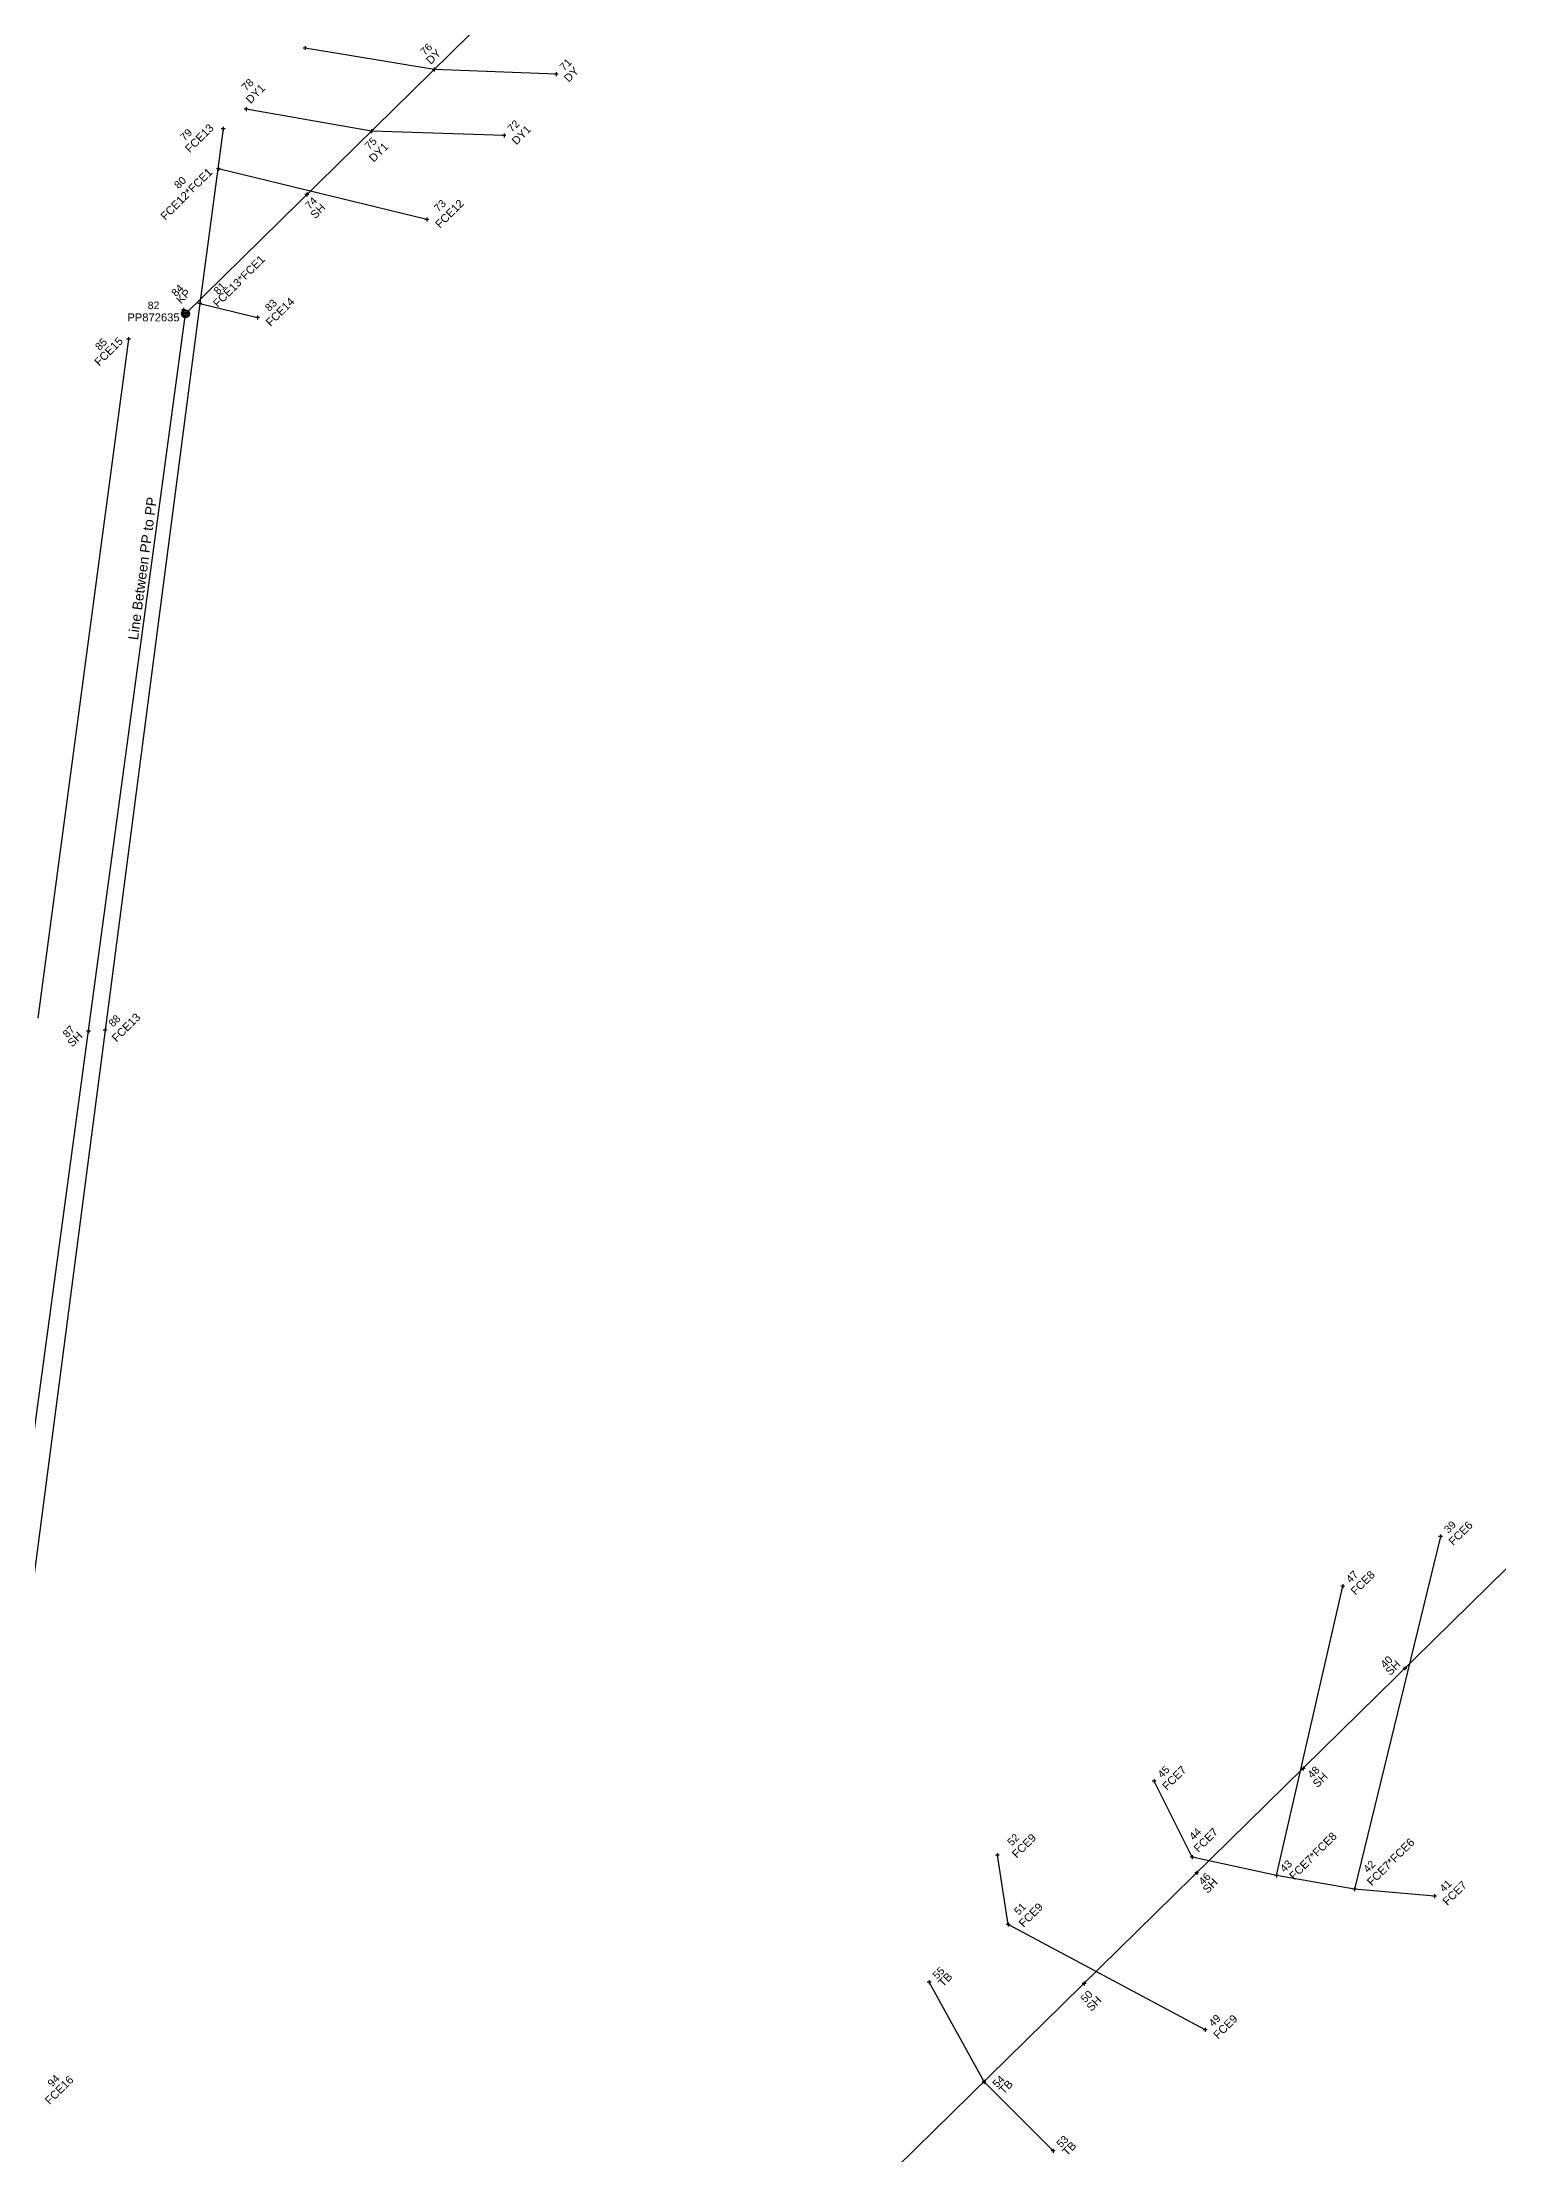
# Paper-space layout 'Survey' of a CAD drawing. Header units: metres, sheet in millimetres. Extents: x -21 to 813, y -3 to 583.
# Drawn here: x 268.4 to 400.6, y 200.4 to 392.1 of the extents above; entities that cross this region are included whole.
import ezdxf

# ---------------------------------------------------------------- set-up
doc = ezdxf.new("R2010")
doc.units = ezdxf.units.M
doc.layers.get('0').update_dxf_attribs({"color": 6})
doc.layers.add('Notes', color=7, linetype='Continuous')
doc.layers.add('TEXT1', color=7, linetype='Continuous')
doc.layers.get('0').freeze()
doc.styles.add('ARIAL', font='arial.ttf', dxfattribs={"height": 2})
doc.styles.get("Standard").update_dxf_attribs({"font": 'arial.ttf'})

# ---------------------------------------------------------------- blocks, each defined once
blk = doc.blocks.new('POWER POLE')
h = blk.add_hatch(color=256)
h.paths.add_polyline_path([(-1, 0, 1), (1, 0, 1)])
h.paths.add_polyline_path([(0.74, 0, -1), (-0.74, 0, -1)], flags=16)
for radius in [0.996, 0.563]:
    blk.add_circle((0, 0), radius)
at = {"layer": 'TEXT1', "style": 'ARIAL'}
blk.add_text('PP', height=0.56, rotation=302.7042, dxfattribs=at).set_placement((-0.52, 0.26))

psp = doc.layouts.new('Survey')

# ---------------------------------------------------------------- linework, layer by layer
at = {"layer": 'Notes'}
for p, q in [((281.42, 367.48), (461.27, 544.17)), ((292.27, 391.78), (292.27, 391.42)), ((303.99, 389.65), (292.27, 391.6)), ((303.99, 389.83), (303.99, 389.47)), ((315.07, 389.24), (303.99, 389.65)), ((315.07, 389.42), (315.07, 389.06)), ((286.92, 386.24), (286.92, 385.88)), ((298.3, 384.06), (286.92, 386.06)), ((284.85, 384.27), (282.72, 368.42)), ((284.85, 384.45), (284.85, 384.09)), ((298.3, 384.24), (298.3, 383.88)), ((310.33, 383.67), (298.3, 384.06)), ((310.33, 383.85), (310.33, 383.49)), ((284.43, 380.8), (284.43, 380.44)), ((303.33, 376.03), (284.43, 380.62)), ((292.44, 378.48), (292.44, 378.12)), ((303.33, 376.21), (303.33, 375.85)), ((282.72, 368.42), (274.12, 302.46)), ((282.72, 368.6), (282.72, 368.24)), ((282.72, 368.42), (287.96, 367.13)), ((262.41, 227.06), (281.42, 367.48)), ((281.25, 368.01), (281.25, 367.65)), ((281.42, 367.66), (281.42, 367.3)), ((287.96, 367.31), (287.96, 366.95)), ((276.26, 365.19), (268.02, 303.54)), ((276.26, 365.37), (276.26, 365.01)), ((345.99, 199.26), (482.63, 333.5)), ((274.12, 302.46), (264.3, 227.21)), ((272.61, 302.55), (272.61, 302.19)), ((274.12, 302.64), (274.12, 302.28)), ((395.32, 256.51), (387.52, 224.5)), ((395.32, 256.69), (395.32, 256.33)), ((380.44, 225.74), (386.44, 252.01)), ((386.44, 252.19), (386.44, 251.83)), ((392.08, 244.72), (392.08, 244.36)), ((369.33, 234.48), (369.33, 234.12)), ((372.78, 227.41), (369.33, 234.3)), ((382.85, 235.64), (382.85, 235.28)), ((355.1, 227.76), (355.1, 227.4)), ((356.07, 221.29), (355.1, 227.58)), ((372.78, 227.59), (372.78, 227.23)), ((380.44, 225.74), (372.78, 227.41)), ((373.19, 226.16), (373.19, 225.8)), ((380.44, 225.92), (380.44, 225.56)), ((387.52, 224.5), (380.44, 225.74)), ((387.52, 224.68), (387.52, 224.32)), ((394.78, 223.85), (387.52, 224.5)), ((394.78, 224.03), (394.78, 223.67)), ((356.07, 221.47), (356.07, 221.11)), ((373.97, 211.72), (356.07, 221.29)), ((348.92, 216.23), (348.92, 215.87)), ((353.89, 207.02), (348.92, 216.05)), ((362.98, 216.13), (362.98, 215.77)), ((373.97, 211.9), (373.97, 211.54)), ((353.89, 207.2), (353.89, 206.84)), ((360.16, 200.75), (353.89, 207.02)), ((360.16, 200.93), (360.16, 200.57))]:
    psp.add_line(p, q, dxfattribs=at)
at = {"layer": 'Notes', "linetype": 'Continuous'}
for points in [[(292.45, 391.6), (292.27, 391.6), (292.09, 391.6)], [(304.17, 389.65), (303.99, 389.65), (303.81, 389.65)], [(315.25, 389.24), (315.07, 389.24), (314.89, 389.24)], [(287.1, 386.06), (286.92, 386.06), (286.74, 386.06)], [(285.03, 384.27), (284.85, 384.27), (284.67, 384.27)], [(298.48, 384.06), (298.3, 384.06), (298.12, 384.06)], [(310.51, 383.67), (310.33, 383.67), (310.15, 383.67)], [(284.61, 380.62), (284.43, 380.62), (284.25, 380.62)], [(292.62, 378.3), (292.44, 378.3), (292.26, 378.3)], [(303.51, 376.03), (303.33, 376.03), (303.15, 376.03)], [(282.9, 368.42), (282.72, 368.42), (282.54, 368.42)], [(281.43, 367.83), (281.25, 367.83), (281.07, 367.83)], [(281.6, 367.48), (281.42, 367.48), (281.24, 367.48)], [(288.14, 367.13), (287.96, 367.13), (287.78, 367.13)], [(276.44, 365.19), (276.26, 365.19), (276.08, 365.19)], [(272.79, 302.37), (272.61, 302.37), (272.43, 302.37)], [(274.3, 302.46), (274.12, 302.46), (273.94, 302.46)], [(395.5, 256.51), (395.32, 256.51), (395.14, 256.51)], [(386.62, 252.01), (386.44, 252.01), (386.26, 252.01)], [(392.26, 244.54), (392.08, 244.54), (391.9, 244.54)], [(369.51, 234.3), (369.33, 234.3), (369.15, 234.3)], [(383.03, 235.46), (382.85, 235.46), (382.67, 235.46)], [(355.28, 227.58), (355.1, 227.58), (354.92, 227.58)], [(372.96, 227.41), (372.78, 227.41), (372.6, 227.41)], [(373.37, 225.98), (373.19, 225.98), (373.01, 225.98)], [(380.62, 225.74), (380.44, 225.74), (380.26, 225.74)], [(387.7, 224.5), (387.52, 224.5), (387.34, 224.5)], [(394.96, 223.85), (394.78, 223.85), (394.6, 223.85)], [(356.25, 221.29), (356.07, 221.29), (355.89, 221.29)], [(349.1, 216.05), (348.92, 216.05), (348.74, 216.05)], [(363.16, 215.95), (362.98, 215.95), (362.8, 215.95)], [(374.15, 211.72), (373.97, 211.72), (373.79, 211.72)], [(354.07, 207.02), (353.89, 207.02), (353.71, 207.02)], [(360.34, 200.75), (360.16, 200.75), (359.98, 200.75)]]:
    psp.add_lwpolyline(points, dxfattribs=at)

# ---------------------------------------------------------------- block references
at = {"layer": 'Notes', "xscale": 0.36, "yscale": 0.36, "zscale": 0.36, "rotation": 57.29577951308232}
psp.add_blockref('POWER POLE', (281.42, 367.48), dxfattribs=at)

# ---------------------------------------------------------------- texts
at = {"layer": 'Notes'}
for s, height, rotation, p in [('76', 0.686, 45, (303.14, 390.87)), ('DY', 0.726, 45, (303.69, 390.06)), ('71', 0.686, 45, (315.78, 389.48)), ('DY', 0.726, 45, (316.2, 388.43)), ('78', 0.686, 45, (286.92, 387.65)), ('DY1', 0.726, 45, (287.32, 386.5)), ('79', 0.686, 45, (281.34, 383.11)), ('FCE13', 0.726, 45, (281.82, 382.04)), ('75', 0.686, 45, (298.1, 382.33)), ('72', 0.686, 45, (311.05, 383.9)), ('DY1', 0.726, 45, (311.46, 382.75)), ('DY1', 0.726, 45, (298.51, 381.18)), ('FCE12*FCE1', 0.726, 45, (279.59, 375.91)), ('80', 0.686, 45, (280.8, 378.77)), ('74', 0.686, 45, (292.68, 376.91)), ('73', 0.686, 45, (304.38, 376.67)), ('FCE12', 0.726, 45, (304.52, 375.19)), ('SH', 0.726, 45, (293.2, 376.05)), ('FCE13*FCE1', 0.726, 45, (284.35, 368.01)), ('84', 0.686, 45, (280.55, 368.98)), ('81', 0.686, 45, (284.39, 369.17)), ('KP', 0.726, 45, (281.02, 368.32)), ('83', 0.686, 45, (289.04, 367.64)), ('FCE14', 0.726, 45, (289.15, 366.28)), ('FCE15', 0.726, 45, (273.59, 362.69)), ('85', 0.686, 45, (273.63, 364.1)), ('Line Between PP to PP', 0.9, 82.4404, (277.11, 337.83)), ('88', 0.686, 45, (274.84, 302.69)), ('FCE13', 0.726, 45, (275.17, 301.33)), ('87', 0.686, 45, (270.69, 301.72)), ('SH', 0.726, 45, (271.15, 300.88)), ('39', 0.686, 45, (396.04, 256.75)), ('FCE6', 0.726, 45, (396.48, 255.63)), ('47', 0.686, 45, (387.15, 252.24)), ('FCE8', 0.726, 45, (387.6, 251.13)), ('40', 0.686, 45, (390.28, 244.51)), ('SH', 0.726, 45, (390.76, 243.84)), ('45', 0.686, 45, (370.05, 234.53)), ('FCE7', 0.726, 45, (370.49, 233.42)), ('48', 0.686, 45, (383.66, 234.5)), ('SH', 0.726, 45, (384.15, 233.66)), ('FCE7', 0.726, 45, (373.36, 227.78)), ('52', 0.686, 45, (356.41, 228.37)), ('FCE9', 0.726, 45, (356.86, 227.26)), ('44', 0.686, 45, (372.92, 228.89)), ('FCE7*FCE8', 0.726, 45, (382.03, 225.29)), ('FCE7*FCE6', 0.726, 45, (389.08, 224.74)), ('43', 0.686, 45, (381.16, 225.98)), ('42', 0.686, 45, (388.72, 225.94)), ('46', 0.686, 45, (373.77, 224.82)), ('SH', 0.726, 45, (374.17, 224.06)), ('41', 0.686, 45, (395.64, 224.18)), ('FCE7', 0.726, 45, (395.94, 222.97)), ('51', 0.686, 45, (357.03, 222.09)), ('FCE9', 0.726, 45, (357.48, 220.98)), ('55', 0.686, 45, (349.63, 216.28)), ('TB', 0.726, 45, (350.17, 215.58)), ('50', 0.686, 45, (363.07, 214.14)), ('SH', 0.726, 45, (363.63, 213.36)), ('49', 0.686, 45, (374.68, 211.96)), ('FCE9', 0.726, 45, (375.13, 210.84)), ('FCE16', 0.726, 45, (269.1, 204.89)), ('94', 0.686, 45, (269.31, 206.49)), ('54', 0.686, 45, (355.07, 206.43)), ('TB', 0.726, 45, (355.67, 205.83)), ('53', 0.686, 45, (360.87, 200.98)), ('TB', 0.726, 45, (361.42, 200.24))]:
    psp.add_text(s, height=height, rotation=rotation, dxfattribs=at).set_placement(p)
for s, height, p in [('82', 0.686, (277.99, 367.9)), ('PP872635', 0.726, (276.15, 366.79))]:
    psp.add_text(s, height=height, dxfattribs=at).set_placement(p)

doc.saveas('drawing.dxf')
